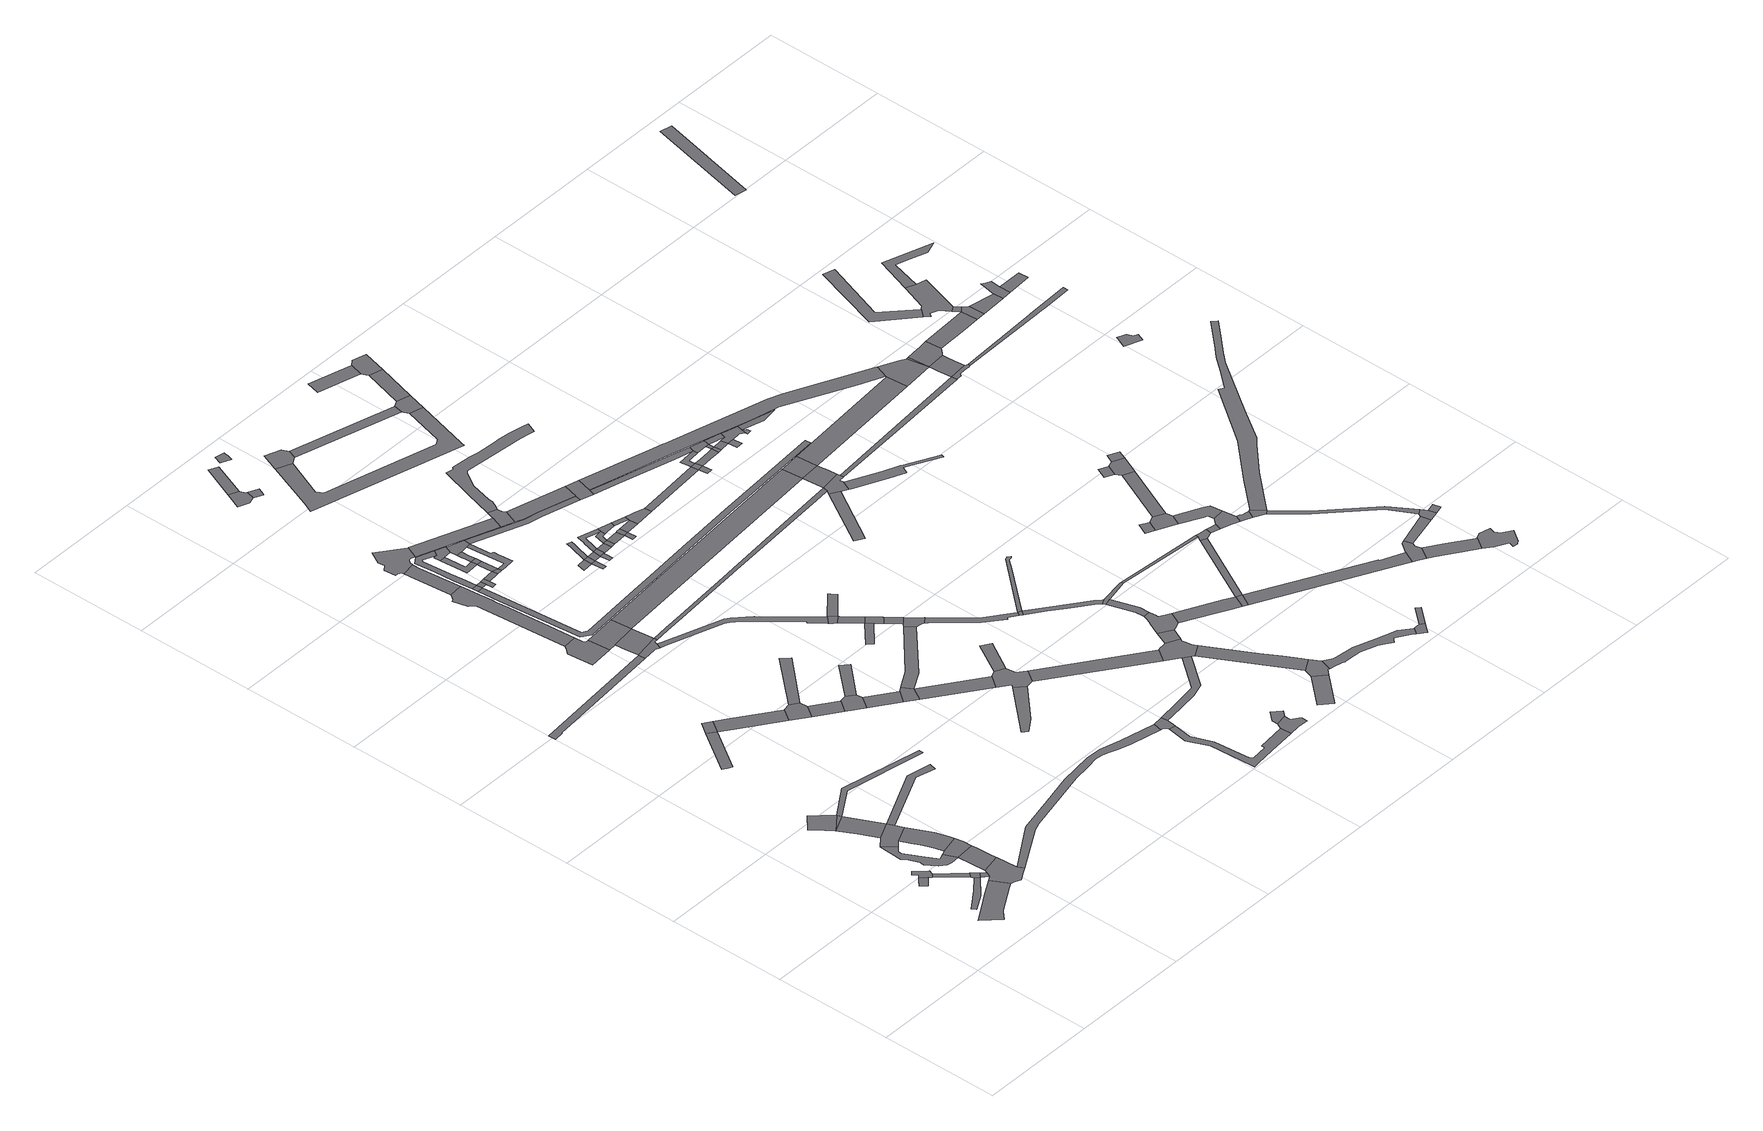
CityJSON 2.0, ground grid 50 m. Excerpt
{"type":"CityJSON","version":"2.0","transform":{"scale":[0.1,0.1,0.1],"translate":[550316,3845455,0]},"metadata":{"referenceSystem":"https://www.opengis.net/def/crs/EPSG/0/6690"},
"CityObjects":{
"road1":{"type":"Road","attributes":{"RoadStructureAttribute.sectionType":"1"},"geometry":[{"type":"MultiSurface","lod":"1","boundaries":[[[0,1,2,3,4]]]}]},
"road2":{"type":"Road","attributes":{"RoadStructureAttribute.sectionType":"1"},"geometry":[{"type":"MultiSurface","lod":"1","boundaries":[[[5,6,7,8,9,10,11,12,13,14,15]]]}]},
"road3":{"type":"Road","geometry":[{"type":"MultiSurface","lod":"1","boundaries":[[[16,17,18,19,20,21]]]}]},
"road4":{"type":"Road","geometry":[{"type":"MultiSurface","lod":"1","boundaries":[[[22,23,24,25,0,4,26,27]]]}]},
"road5":{"type":"Road","attributes":{"RoadStructureAttribute.sectionType":"1"},"geometry":[{"type":"MultiSurface","lod":"1","boundaries":[[[27,26,28,29]]]}]},
"road6":{"type":"Road","geometry":[{"type":"MultiSurface","lod":"1","boundaries":[[[29,28,16,21,30]]]}]},
"road7":{"type":"Road","attributes":{"RoadStructureAttribute.sectionType":"1"},"geometry":[{"type":"MultiSurface","lod":"1","boundaries":[[[30,21,31,32]]]}]},
"road8":{"type":"Road","attributes":{"RoadStructureAttribute.sectionType":"1"},"geometry":[{"type":"MultiSurface","lod":"1","boundaries":[[[33,34,35,36,37,38,39,40,41,42,43,44,45,46,47,48]]]}]},
"road9":{"type":"Road","attributes":{"RoadStructureAttribute.sectionType":"1"},"geometry":[{"type":"MultiSurface","lod":"1","boundaries":[[[49,50,51,52,53,54,55,56,57]]]}]},
"road10":{"type":"Road","geometry":[{"type":"MultiSurface","lod":"1","boundaries":[[[58,59,60,32,31,61,5,15,62,63,64,65,66,67,68]]]}]},
"road11":{"type":"Road","geometry":[{"type":"MultiSurface","lod":"1","boundaries":[[[57,56,69]]]}]},
"road12":{"type":"Road","geometry":[{"type":"MultiSurface","lod":"1","boundaries":[[[70,71,33,48,72,73,74]]]}]},
"road13":{"type":"Road","attributes":{"RoadStructureAttribute.sectionType":"1"},"geometry":[{"type":"MultiSurface","lod":"1","boundaries":[[[75,69,56,76,77,71,70]]]}]},
"road14":{"type":"Road","attributes":{"RoadStructureAttribute.sectionType":"1"},"geometry":[{"type":"MultiSurface","lod":"1","boundaries":[[[78,79,80,81,41,60,59]]]}]},
"road15":{"type":"Road","geometry":[{"type":"MultiSurface","lod":"1","boundaries":[[[82,83,84,42,41,81]]]}]},
"road16":{"type":"Road","attributes":{"RoadStructureAttribute.sectionType":"1"},"geometry":[{"type":"MultiSurface","lod":"1","boundaries":[[[85,86,87,73,72,88,89,90,91,92,84,83]]]}]},
"road17":{"type":"Road","geometry":[{"type":"MultiSurface","lod":"1","boundaries":[[[93,94,95,96,97]]]}]},
"road18":{"type":"Road","attributes":{"RoadStructureAttribute.sectionType":"1"},"geometry":[{"type":"MultiSurface","lod":"1","boundaries":[[[98,99,100,101,70,74]]]}]},
"road19":{"type":"Road","attributes":{"RoadStructureAttribute.sectionType":"1"},"geometry":[{"type":"MultiSurface","lod":"1","boundaries":[[[102,103,104,105,106,107,57,69]]]}]},
"road20":{"type":"Road","attributes":{"RoadStructureAttribute.sectionType":"1"},"geometry":[{"type":"MultiSurface","lod":"1","boundaries":[[[108,109,110,111,112,113,114]]]}]},
"road21":{"type":"Road","geometry":[{"type":"MultiSurface","lod":"1","boundaries":[[[115,93,97,116]]]}]},
"road22":{"type":"Road","attributes":{"RoadStructureAttribute.sectionType":"1"},"geometry":[{"type":"MultiSurface","lod":"1","boundaries":[[[117,116,97,118,119,120]]]}]},
"road23":{"type":"Road","attributes":{"RoadStructureAttribute.sectionType":"1"},"geometry":[{"type":"MultiSurface","lod":"1","boundaries":[[[121,122,123,124,125,126,68,67,127,128,129,130,131,132,133,134,135,136,137,138]]]}]},
"road24":{"type":"Road","geometry":[{"type":"MultiSurface","lod":"1","boundaries":[[[139,120,119,140,141,142]]]}]},
"road25":{"type":"Road","geometry":[{"type":"MultiSurface","lod":"1","boundaries":[[[143,144,145,146,147,148,149,150,151,152,153]]]}]},
"road26":{"type":"Road","attributes":{"RoadStructureAttribute.sectionType":"1"},"geometry":[{"type":"MultiSurface","lod":"1","boundaries":[[[141,140,154,155]]]}]},
"road27":{"type":"Road","attributes":{"RoadStructureAttribute.sectionType":"1"},"geometry":[{"type":"MultiSurface","lod":"1","boundaries":[[[156,157,158,159,160,161,162,163,164,165,166,167,168,169,170,171,172,147,146]]]}]},
"road28":{"type":"Road","geometry":[{"type":"MultiSurface","lod":"1","boundaries":[[[173,174,108,114,175,176,177,178,179,180,181]]]}]},
"road29":{"type":"Road","geometry":[{"type":"MultiSurface","lod":"1","boundaries":[[[182,155,154,183,184,185]]]}]},
"road30":{"type":"Road","attributes":{"RoadStructureAttribute.sectionType":"1"},"geometry":[{"type":"MultiSurface","lod":"1","boundaries":[[[186,187,188,189,174,173]]]}]},
"road31":{"type":"Road","geometry":[{"type":"MultiSurface","lod":"1","boundaries":[[[190,153,152,188,187]]]}]},
"road32":{"type":"Road","attributes":{"RoadStructureAttribute.sectionType":"1"},"geometry":[{"type":"MultiSurface","lod":"1","boundaries":[[[191,192,193,194,168,167]]]}]},
"road33":{"type":"Road","attributes":{"RoadStructureAttribute.sectionType":"1"},"geometry":[{"type":"MultiSurface","lod":"1","boundaries":[[[195,196,139,142]]]}]},
"road34":{"type":"Road","geometry":[{"type":"MultiSurface","lod":"1","boundaries":[[[197,198,199,200]]]}]},
"road35":{"type":"Road","attributes":{"RoadStructureAttribute.sectionType":"1"},"geometry":[{"type":"MultiSurface","lod":"1","boundaries":[[[184,183,201,202]]]}]},
"road36":{"type":"Road","geometry":[{"type":"MultiSurface","lod":"1","boundaries":[[[203,197,200,204,205]]]}]},
"road37":{"type":"Road","geometry":[{"type":"MultiSurface","lod":"1","boundaries":[[[206,207,208,209,210,211,212,193,192,213,214,215,216,217]]]}]},
"road38":{"type":"Road","geometry":[{"type":"MultiSurface","lod":"1","boundaries":[[[218,203,205,219,220,221]]]}]},
"road39":{"type":"Road","geometry":[{"type":"MultiSurface","lod":"1","boundaries":[[[222,223,224,225,226,227,228,229,198,197,230,231,232,233,234,235,236,237,238]]]}]},
"road40":{"type":"Road","geometry":[{"type":"MultiSurface","lod":"1","boundaries":[[[239,240,241,182,185]]]}]},
"road41":{"type":"Road","geometry":[{"type":"MultiSurface","lod":"1","boundaries":[[[242,202,201,243,244]]]}]},
"road42":{"type":"Road","geometry":[{"type":"MultiSurface","lod":"1","boundaries":[[[218,221,245,246]]]}]},
"road43":{"type":"Road","geometry":[{"type":"MultiSurface","lod":"1","boundaries":[[[247,248,249,250,251,252,253,254,255]]]}]},
"road44":{"type":"Road","attributes":{"RoadStructureAttribute.sectionType":"1"},"geometry":[{"type":"MultiSurface","lod":"1","boundaries":[[[256,257,258,259,260,261,262,263]]]}]},
"road45":{"type":"Road","geometry":[{"type":"MultiSurface","lod":"1","boundaries":[[[246,245,264,265]]]}]},
"road46":{"type":"Road","geometry":[{"type":"MultiSurface","lod":"1","boundaries":[[[266,254,267,268,246,265]]]}]},
"road47":{"type":"Road","geometry":[{"type":"MultiSurface","lod":"1","boundaries":[[[238,237,269,270,251,250,271,272,273,274]]]}]},
"road48":{"type":"Road","geometry":[{"type":"MultiSurface","lod":"1","boundaries":[[[275,255,254,266]]]}]},
"road49":{"type":"Road","geometry":[{"type":"MultiSurface","lod":"1","boundaries":[[[276,277,278,279,280,281,255,275]]]}]},
"road50":{"type":"Road","attributes":{"RoadStructureAttribute.sectionType":"1"},"geometry":[{"type":"MultiSurface","lod":"1","boundaries":[[[282,283,284,285,286,287,288,179,178,289,290,291,292,293,294,295,296,297,298,299]]]}]},
"road51":{"type":"Road","geometry":[{"type":"MultiSurface","lod":"1","boundaries":[[[300,301,302,261,260]]]}]},
"road52":{"type":"Road","attributes":{"RoadStructureAttribute.sectionType":"1"},"geometry":[{"type":"MultiSurface","lod":"1","boundaries":[[[303,304,305,306,307,308,309]]]}]},
"road53":{"type":"Road","attributes":{"RoadStructureAttribute.sectionType":"1"},"geometry":[{"type":"MultiSurface","lod":"1","boundaries":[[[310,256,263,311]]]}]},
"road54":{"type":"Road","attributes":{"RoadStructureAttribute.sectionType":"1"},"geometry":[{"type":"MultiSurface","lod":"1","boundaries":[[[312,244,243,313,314]]]}]},
"road55":{"type":"Road","geometry":[{"type":"MultiSurface","lod":"1","boundaries":[[[315,274,273,316,279,278,317,318,319]]]}]},
"road56":{"type":"Road","geometry":[{"type":"MultiSurface","lod":"1","boundaries":[[[320,321,322,323,324,325,326,327,318,317,328,329,330,331,332,265,264]]]}]},
"road57":{"type":"Road","attributes":{"RoadStructureAttribute.sectionType":"1"},"geometry":[{"type":"MultiSurface","lod":"1","boundaries":[[[333,334,217,216,335,336]]]}]},
"road58":{"type":"Road","attributes":{"RoadStructureAttribute.sectionType":"1"},"geometry":[{"type":"MultiSurface","lod":"1","boundaries":[[[337,338,242,244,339,340]]]}]},
"road59":{"type":"Road","geometry":[{"type":"MultiSurface","lod":"1","boundaries":[[[341,342,343,344]]]}]},
"road60":{"type":"Road","geometry":[{"type":"MultiSurface","lod":"1","boundaries":[[[345,346,347,344]]]}]},
"road61":{"type":"Road","geometry":[{"type":"MultiSurface","lod":"1","boundaries":[[[348,138,137,349,350,351,352,353,354,355]]]}]},
"road62":{"type":"Road","geometry":[{"type":"MultiSurface","lod":"1","boundaries":[[[356,357,358,359,360,361,362,363]]]}]},
"road63":{"type":"Road","geometry":[{"type":"MultiSurface","lod":"1","boundaries":[[[364,341,344,347]]]}]},
"road64":{"type":"Road","geometry":[{"type":"MultiSurface","lod":"1","boundaries":[[[365,314,313,366,303,309,367,368,369,370]]]}]},
"road65":{"type":"Road","geometry":[{"type":"MultiSurface","lod":"1","boundaries":[[[371,364,347,372]]]}]},
"road66":{"type":"Road","geometry":[{"type":"MultiSurface","lod":"1","boundaries":[[[373,374,375,376]]]}]},
"road67":{"type":"Road","geometry":[{"type":"MultiSurface","lod":"1","boundaries":[[[377,378,379,380,381,382,341,364]]]}]},
"road68":{"type":"Road","geometry":[{"type":"MultiSurface","lod":"1","boundaries":[[[383,384,385,386,387,372]]]}]},
"road69":{"type":"Road","attributes":{"RoadStructureAttribute.sectionType":"1"},"geometry":[{"type":"MultiSurface","lod":"1","boundaries":[[[351,388,389,390,391,392,393,394,395,396,397,398,399,400,401,402,403,352]]]}]},
"road70":{"type":"Road","geometry":[{"type":"MultiSurface","lod":"1","boundaries":[[[299,298,404,405,406]]]}]},
"road71":{"type":"Road","geometry":[{"type":"MultiSurface","lod":"1","boundaries":[[[407,371,372,387,408]]]}]},
"road72":{"type":"Road","geometry":[{"type":"MultiSurface","lod":"1","boundaries":[[[409,410,411,412,413,414,415]]]}]},
"road73":{"type":"Road","attributes":{"RoadStructureAttribute.sectionType":"1"},"geometry":[{"type":"MultiSurface","lod":"1","boundaries":[[[416,406,405,373,417]]]}]},
"road74":{"type":"Road","geometry":[{"type":"MultiSurface","lod":"1","boundaries":[[[418,419,407,408,420]]]}]},
"road75":{"type":"Road","geometry":[{"type":"MultiSurface","lod":"1","boundaries":[[[421,336,335,422,423,424,425]]]}]},
"road76":{"type":"Road","geometry":[{"type":"MultiSurface","lod":"1","boundaries":[[[426,427,365,370]]]}]},
"road77":{"type":"Road","geometry":[{"type":"MultiSurface","lod":"1","boundaries":[[[428,429,417,373,376,430,431,432]]]}]},
"road78":{"type":"Road","geometry":[{"type":"MultiSurface","lod":"1","boundaries":[[[433,434,319,318,435,436,437,438]]]}]},
"road79":{"type":"Road","geometry":[{"type":"MultiSurface","lod":"1","boundaries":[[[439,440,441,442,371,407,443,444,445,446,447,448,449]]]}]},
"road80":{"type":"Road","geometry":[{"type":"MultiSurface","lod":"1","boundaries":[[[450,418,420,451]]]}]},
"road81":{"type":"Road","geometry":[{"type":"MultiSurface","lod":"1","boundaries":[[[452,453,454,455,456,457,299,406]]]}]},
"road82":{"type":"Road","attributes":{"RoadStructureAttribute.sectionType":"1"},"geometry":[{"type":"MultiSurface","lod":"1","boundaries":[[[432,431,458,459]]]}]},
"road83":{"type":"Road","geometry":[{"type":"MultiSurface","lod":"1","boundaries":[[[448,460,461,462,418,450,463,464,465]]]}]},
"road84":{"type":"Road","geometry":[{"type":"MultiSurface","lod":"1","boundaries":[[[466,450,451,467,468]]]}]},
"road85":{"type":"Road","geometry":[{"type":"MultiSurface","lod":"1","boundaries":[[[469,470,471,459,458,472,337,340,473,474,475]]]}]},
"road86":{"type":"Road","geometry":[{"type":"MultiSurface","lod":"1","boundaries":[[[476,477,478,479,468]]]}]},
"road87":{"type":"Road","geometry":[{"type":"MultiSurface","lod":"1","boundaries":[[[480,481,482,483,484,485,396,395,486,487]]]}]},
"road88":{"type":"Road","geometry":[{"type":"MultiSurface","lod":"1","boundaries":[[[488,489,466,468,479]]]}]},
"road89":{"type":"Road","geometry":[{"type":"MultiSurface","lod":"1","boundaries":[[[449,448,465,490,491,492]]]}]},
"road90":{"type":"Road","attributes":{"RoadStructureAttribute.sectionType":"1"},"geometry":[{"type":"MultiSurface","lod":"1","boundaries":[[[368,367,493,494]]]}]},
"road91":{"type":"Road","attributes":{"RoadStructureAttribute.sectionType":"1"},"geometry":[{"type":"MultiSurface","lod":"1","boundaries":[[[410,495,496,497,498,499,500,501,502,503,504,505,506,507,411]]]}]},
"road92":{"type":"Road","attributes":{"RoadStructureAttribute.sectionType":"1"},"geometry":[{"type":"MultiSurface","lod":"1","boundaries":[[[508,509,510,511,512,513,514,173,181,515,516,517,518,519,520]]]}]},
"road93":{"type":"Road","attributes":{"RoadStructureAttribute.sectionType":"1"},"geometry":[{"type":"MultiSurface","lod":"1","boundaries":[[[521,522,523,348,355,524,525,526,527]]]}]},
"road94":{"type":"Road","geometry":[{"type":"MultiSurface","lod":"1","boundaries":[[[528,529,530,531,485,484]]]}]},
"road95":{"type":"Road","attributes":{"RoadStructureAttribute.sectionType":"1"},"geometry":[{"type":"MultiSurface","lod":"1","boundaries":[[[532,423,422,533,534,535,536,537]]]}]},
"road96":{"type":"Road","attributes":{"RoadStructureAttribute.sectionType":"1"},"geometry":[{"type":"MultiSurface","lod":"1","boundaries":[[[538,539,540,541,542,190,187,543,544,545]]]}]},
"road97":{"type":"Road","geometry":[{"type":"MultiSurface","lod":"1","boundaries":[[[546,488,479,547]]]}]},
"road98":{"type":"Road","geometry":[{"type":"MultiSurface","lod":"1","boundaries":[[[492,491,548,549,550]]]}]},
"road99":{"type":"Road","attributes":{"RoadStructureAttribute.sectionType":"1"},"geometry":[{"type":"MultiSurface","lod":"1","boundaries":[[[551,552,475,474,553,554,555,556,557,558,559]]]}]},
"road100":{"type":"Road","geometry":[{"type":"MultiSurface","lod":"1","boundaries":[[[560,561,562,563,564,565,566,567,568,569,570,571,572,573,574,575,576,577,200,199]]]}]},
"road101":{"type":"Road","attributes":{"RoadStructureAttribute.sectionType":"1"},"geometry":[{"type":"MultiSurface","lod":"1","boundaries":[[[414,413,578,579]]]}]},
"road102":{"type":"Road","geometry":[{"type":"MultiSurface","lod":"1","boundaries":[[[580,550,549,546,547,581,582]]]}]},
"road103":{"type":"Road","geometry":[{"type":"MultiSurface","lod":"1","boundaries":[[[537,536,438,437,583,584,585,586]]]}]},
"road104":{"type":"Road","geometry":[{"type":"MultiSurface","lod":"1","boundaries":[[[559,558,587,588]]]}]},
"road105":{"type":"Road","attributes":{"RoadStructureAttribute.sectionType":"1"},"geometry":[{"type":"MultiSurface","lod":"1","boundaries":[[[589,590,591,592,593,594,595,596,597,598,599,600,601,602,603,604,605,606,607,608,421,425]]]}]},
"road106":{"type":"Road","geometry":[{"type":"MultiSurface","lod":"1","boundaries":[[[609,610,611,494,493,612,521,527,613,614,615,616,617,618,619]]]}]},
"road107":{"type":"Road","attributes":{"RoadStructureAttribute.sectionType":"1"},"geometry":[{"type":"MultiSurface","lod":"1","boundaries":[[[620,621,622,623]]]}]},
"road108":{"type":"Road","attributes":{"RoadStructureAttribute.sectionType":"1"},"geometry":[{"type":"MultiSurface","lod":"1","boundaries":[[[624,625,626,627,588,587,628,629,630,631,632]]]}]},
"road109":{"type":"Road","attributes":{"RoadStructureAttribute.sectionType":"1"},"geometry":[{"type":"MultiSurface","lod":"1","boundaries":[[[633,609,619,634]]]}]},
"road110":{"type":"Road","attributes":{"RoadStructureAttribute.sectionType":"1"},"geometry":[{"type":"MultiSurface","lod":"1","boundaries":[[[635,636,637,638,614,613,639,640,641]]]}]},
"road111":{"type":"Road","geometry":[{"type":"MultiSurface","lod":"1","boundaries":[[[642,643,644,582,581,645,646,647]]]}]},
"road112":{"type":"Road","attributes":{"RoadStructureAttribute.sectionType":"1"},"geometry":[{"type":"MultiSurface","lod":"1","boundaries":[[[648,649,650,651,652,653,654,655,656,657,658,559,588]]]}]},
"road113":{"type":"Road","geometry":[{"type":"MultiSurface","lod":"1","boundaries":[[[659,641,640,660,661,620,623,662,663,664]]]}]},
"road114":{"type":"Road","geometry":[{"type":"MultiSurface","lod":"1","boundaries":[[[665,666,667,668,669,670,671,672,673,633,634,674,675,676,677]]]}]},
"road115":{"type":"Road","geometry":[{"type":"MultiSurface","lod":"1","boundaries":[[[678,579,578,503,502,679]]]}]},
"road116":{"type":"Road","geometry":[{"type":"MultiSurface","lod":"1","boundaries":[[[680,681,584,583,682,683,684,685]]]}]},
"road117":{"type":"Road","attributes":{"RoadStructureAttribute.sectionType":"1"},"geometry":[{"type":"MultiSurface","lod":"1","boundaries":[[[686,687,688,689,669,668]]]}]},
"road118":{"type":"Road","attributes":{"RoadStructureAttribute.sectionType":"1"},"geometry":[{"type":"MultiSurface","lod":"1","boundaries":[[[690,691,692,693,694]]]}]},
"road119":{"type":"Road","geometry":[{"type":"MultiSurface","lod":"1","boundaries":[[[695,632,631,688,687,696]]]}]},
"road120":{"type":"Road","attributes":{"RoadStructureAttribute.sectionType":"1"},"geometry":[{"type":"MultiSurface","lod":"1","boundaries":[[[697,698,699,700]]]}]},
"road121":{"type":"Road","attributes":{"RoadStructureAttribute.sectionType":"1"},"geometry":[{"type":"MultiSurface","lod":"1","boundaries":[[[701,678,679,702]]]}]},
"road122":{"type":"Road","geometry":[{"type":"MultiSurface","lod":"1","boundaries":[[[703,704,705,647]]]}]},
"road123":{"type":"Road","geometry":[{"type":"MultiSurface","lod":"1","boundaries":[[[706,642,647,705]]]}]},
"road124":{"type":"Road","attributes":{"RoadStructureAttribute.sectionType":"1"},"geometry":[{"type":"MultiSurface","lod":"1","boundaries":[[[707,677,676,708,709,710,711]]]}]},
"road125":{"type":"Road","geometry":[{"type":"MultiSurface","lod":"1","boundaries":[[[684,712,713,714,715,642,706,716,717,718,719,720]]]}]},
"road126":{"type":"Road","geometry":[{"type":"MultiSurface","lod":"1","boundaries":[[[721,694,693,701,702,722]]]}]},
"road127":{"type":"Road","attributes":{"RoadStructureAttribute.sectionType":"1"},"geometry":[{"type":"MultiSurface","lod":"1","boundaries":[[[723,724,725,726,727,728,729,730,664,663,731,732,733,734,735,736,737,738,739,740,741,742,743]]]}]},
"road128":{"type":"Road","geometry":[{"type":"MultiSurface","lod":"1","boundaries":[[[744,745,746,706,705,747,748]]]}]},
"road129":{"type":"Road","geometry":[{"type":"MultiSurface","lod":"1","boundaries":[[[749,508,520,697,700,750,751,752,753,754]]]}]},
"road130":{"type":"Road","geometry":[{"type":"MultiSurface","lod":"1","boundaries":[[[711,710,755,756]]]}]},
"road131":{"type":"Road","geometry":[{"type":"MultiSurface","lod":"1","boundaries":[[[685,684,720,757,758,759]]]}]},
"road132":{"type":"Road","geometry":[{"type":"MultiSurface","lod":"1","boundaries":[[[760,744,748,761]]]}]},
"road133":{"type":"Road","geometry":[{"type":"MultiSurface","lod":"1","boundaries":[[[757,762,744,760,763,758]]]}]},
"road134":{"type":"Road","attributes":{"RoadStructureAttribute.sectionType":"1"},"geometry":[{"type":"MultiSurface","lod":"1","boundaries":[[[764,765,545,766,767,508,749]]]}]},
"road135":{"type":"Road","geometry":[{"type":"MultiSurface","lod":"1","boundaries":[[[768,769,538,545,765]]]}]},
"road136":{"type":"Road","geometry":[{"type":"MultiSurface","lod":"1","boundaries":[[[770,760,761,771]]]}]},
"road137":{"type":"Road","geometry":[{"type":"MultiSurface","lod":"1","boundaries":[[[772,759,758,773,774,775,776,777]]]}]},
"road138":{"type":"Road","geometry":[{"type":"MultiSurface","lod":"1","boundaries":[[[778,779,780,781,771]]]}]},
"road139":{"type":"Road","attributes":{"RoadStructureAttribute.sectionType":"1"},"geometry":[{"type":"MultiSurface","lod":"1","boundaries":[[[695,696,782,783]]]}]},
"road140":{"type":"Road","geometry":[{"type":"MultiSurface","lod":"1","boundaries":[[[784,785,777,776,770,771,781,786,787,788,789]]]}]},
"road141":{"type":"Road","geometry":[{"type":"MultiSurface","lod":"1","boundaries":[[[790,791,792,743,742,793,794,795]]]}]},
"road142":{"type":"Road","attributes":{"RoadStructureAttribute.sectionType":"1"},"geometry":[{"type":"MultiSurface","lod":"1","boundaries":[[[796,711,756,797]]]}]},
"road143":{"type":"Road","attributes":{"RoadStructureAttribute.sectionType":"1"},"geometry":[{"type":"MultiSurface","lod":"1","boundaries":[[[798,799,800,801,802,803,586,585,804,805,806,807,808,809,810,811,812,813]]]}]},
"road144":{"type":"Road","geometry":[{"type":"MultiSurface","lod":"1","boundaries":[[[814,815,816,817,788,787]]]}]},
"road145":{"type":"Road","attributes":{"RoadStructureAttribute.sectionType":"1"},"geometry":[{"type":"MultiSurface","lod":"1","boundaries":[[[818,819,820,821,822,823,824,825,826,827,828,829,830,831,832,751,750]]]}]},
"road146":{"type":"Road","geometry":[{"type":"MultiSurface","lod":"1","boundaries":[[[833,834,835,790,795]]]}]},
"road147":{"type":"Road","geometry":[{"type":"MultiSurface","lod":"1","boundaries":[[[836,837,789,788]]]}]},
"road148":{"type":"Road","attributes":{"RoadStructureAttribute.sectionType":"1"},"geometry":[{"type":"MultiSurface","lod":"1","boundaries":[[[838,839,756,755,840,841,842]]]}]},
"road149":{"type":"Road","geometry":[{"type":"MultiSurface","lod":"1","boundaries":[[[843,844,845,846]]]}]},
"road150":{"type":"Road","geometry":[{"type":"MultiSurface","lod":"1","boundaries":[[[847,783,782,796,797,848,849]]]}]},
"road151":{"type":"Road","geometry":[{"type":"MultiSurface","lod":"1","boundaries":[[[850,846,845,851,852,853]]]}]},
"road152":{"type":"Road","attributes":{"RoadStructureAttribute.sectionType":"1"},"geometry":[{"type":"MultiSurface","lod":"1","boundaries":[[[854,849,848,855,856]]]}]},
"road153":{"type":"Road","attributes":{"RoadStructureAttribute.sectionType":"1"},"geometry":[{"type":"MultiSurface","lod":"1","boundaries":[[[857,768,765,858,859]]]}]},
"road154":{"type":"Road","attributes":{"RoadStructureAttribute.sectionType":"1"},"geometry":[{"type":"MultiSurface","lod":"1","boundaries":[[[860,861,862,852,851,863,864,865,866]]]}]},
"road155":{"type":"Road","geometry":[{"type":"MultiSurface","lod":"1","boundaries":[[[866,865,856,855,867,868,869]]]}]},
"road156":{"type":"Road","attributes":{"RoadStructureAttribute.sectionType":"1"},"geometry":[{"type":"MultiSurface","lod":"1","boundaries":[[[870,871,872,754,753,873,874]]]}]},
"road157":{"type":"Road","attributes":{"RoadStructureAttribute.sectionType":"1"},"geometry":[{"type":"MultiSurface","lod":"1","boundaries":[[[875,850,853,876]]]}]},
"road158":{"type":"Road","attributes":{"RoadStructureAttribute.sectionType":"1"},"geometry":[{"type":"MultiSurface","lod":"1","boundaries":[[[877,878,879,869,868,880,881,882]]]}]},
"road159":{"type":"Road","geometry":[{"type":"MultiSurface","lod":"1","boundaries":[[[883,884,885,886]]]}]},
"road160":{"type":"Road","geometry":[{"type":"MultiSurface","lod":"1","boundaries":[[[887,882,881,888,889]]]}]},
"road161":{"type":"Road","geometry":[{"type":"MultiSurface","lod":"1","boundaries":[[[890,891,842,841,892,893,894,895,896]]]}]},
"road162":{"type":"Road","geometry":[{"type":"MultiSurface","lod":"1","boundaries":[[[897,886,885,875,876,898]]]}]},
"road163":{"type":"Road","attributes":{"RoadStructureAttribute.sectionType":"1"},"geometry":[{"type":"MultiSurface","lod":"1","boundaries":[[[899,900,897,898]]]}]},
"road164":{"type":"Road","attributes":{"RoadStructureAttribute.sectionType":"1"},"geometry":[{"type":"MultiSurface","lod":"1","boundaries":[[[901,902,894,893,903,904,905,906]]]}]},
"road165":{"type":"Road","attributes":{"RoadStructureAttribute.sectionType":"1"},"geometry":[{"type":"MultiSurface","lod":"1","boundaries":[[[907,908,889,888,909,910,911,912]]]}]},
"road166":{"type":"Road","attributes":{"RoadStructureAttribute.sectionType":"1"},"geometry":[{"type":"MultiSurface","lod":"1","boundaries":[[[913,890,896,914]]]}]},
"road167":{"type":"Road","geometry":[{"type":"MultiSurface","lod":"1","boundaries":[[[915,906,905,916,917,918,919,920,921,922,923,924,925,926,927]]]}]},
"road168":{"type":"Road","geometry":[{"type":"MultiSurface","lod":"1","boundaries":[[[928,813,812,929,857,859,930,931]]]}]},
"road169":{"type":"Road","geometry":[{"type":"MultiSurface","lod":"1","boundaries":[[[912,911,913,914,932,933]]]}]},
"road170":{"type":"Road","attributes":{"RoadStructureAttribute.sectionType":"1"},"geometry":[{"type":"MultiSurface","lod":"1","boundaries":[[[934,931,930]]]}]},
"road171":{"type":"Road","attributes":{"RoadStructureAttribute.sectionType":"1"},"geometry":[{"type":"MultiSurface","lod":"1","boundaries":[[[935,933,932,936,937]]]}]},
"road172":{"type":"Road","geometry":[{"type":"MultiSurface","lod":"1","boundaries":[[[938,939,870,874,940,941,942,943,944,945,946,947,948]]]}]},
"road173":{"type":"Road","attributes":{"RoadStructureAttribute.sectionType":"1"},"geometry":[{"type":"MultiSurface","lod":"1","boundaries":[[[949,950,951,930,952,953,954,870,939]]]}]},
"road174":{"type":"Road","geometry":[{"type":"MultiSurface","lod":"1","boundaries":[[[955,956,957,958,959,960,934,930,951,961,962,963,964,965]]]}]},
"road175":{"type":"Road","attributes":{"RoadStructureAttribute.sectionType":"1"},"geometry":[{"type":"MultiSurface","lod":"1","boundaries":[[[966,967,968,969,970,971,972,973,974,887,889,975,976,977,978,979,980,981,982,983]]]}]},
"road176":{"type":"Road","attributes":{"RoadStructureAttribute.sectionType":"1"},"geometry":[{"type":"MultiSurface","lod":"1","boundaries":[[[984,985,986,955,965,987,988]]]}]},
"road177":{"type":"Road","attributes":{"RoadStructureAttribute.sectionType":"1"},"geometry":[{"type":"MultiSurface","lod":"1","boundaries":[[[989,990,991,992,993,994]]]}]},
"road178":{"type":"Road","attributes":{"RoadStructureAttribute.sectionType":"1"},"geometry":[{"type":"MultiSurface","lod":"1","boundaries":[[[995,996,997,948,947,998,999,1000,1001]]]}]},
"road179":{"type":"Road","attributes":{"RoadStructureAttribute.sectionType":"1"},"geometry":[{"type":"MultiSurface","lod":"1","boundaries":[[[1002,1003,984,1004]]]}]},
"road180":{"type":"Road","geometry":[{"type":"MultiSurface","lod":"1","boundaries":[[[1005,1006,994,993,1007,1008,1009,1003,1002,1010,1011]]]}]},
"road181":{"type":"Road","geometry":[{"type":"MultiSurface","lod":"1","boundaries":[[[1004,984,988,1012,1013]]]}]},
"road182":{"type":"Road","attributes":{"RoadStructureAttribute.sectionType":"1"},"geometry":[{"type":"MultiSurface","lod":"1","boundaries":[[[1013,1012,1014,1015]]]}]},
"road183":{"type":"Road","attributes":{"RoadStructureAttribute.sectionType":"1"},"geometry":[{"type":"MultiSurface","lod":"1","boundaries":[[[1016,1017,1018,1019,1020,1021,1022,1023,1024]]]}]},
"road184":{"type":"Road","geometry":[{"type":"MultiSurface","lod":"1","boundaries":[[[1025,1026,1027,1028,1029,1030,1031,1015,1014,1032,1033]]]}]},
"road185":{"type":"Road","attributes":{"RoadStructureAttribute.sectionType":"1"},"geometry":[{"type":"MultiSurface","lod":"1","boundaries":[[[1034,1035,1036,1037,1038,1005,1011]]]}]},
"road186":{"type":"Road","attributes":{"RoadStructureAttribute.sectionType":"1"},"geometry":[{"type":"MultiSurface","lod":"1","boundaries":[[[1039,1033,1032,1040]]]}]},
"road187":{"type":"Road","attributes":{"RoadStructureAttribute.sectionType":"1"},"geometry":[{"type":"MultiSurface","lod":"1","boundaries":[[[1041,1042,1043,1044]]]}]}
},
"vertices":[
[258,501,0],[246,490,0],[225,470,0],[246,446,0],[281,476,0],
[409,303,0],[333,257,0],[290,231,0],[214,184,0],[280,117,0],[310,148,0],[317,154,0],[426,221,0],[441,229,0],[447,232,0],[450,233,0],
[387,352,0],[330,304,0],[248,246,0],[259,228,0],[326,269,0],[402,337,0],
[313,496,0],[268,543,0],[254,531,0],[271,513,0],[291,465,0],[306,479,0],
[382,367,0],[397,381,0],
[422,355,0],
[430,316,0],[439,337,0],
[301,718,0],[295,618,0],[307,601,0],[328,554,0],[325,536,0],[356,492,0],[379,472,0],[401,467,0],[438,470,0],[415,523,0],[388,512,0],[360,562,0],[332,616,0],[322,639,0],[324,654,0],[343,670,0],
[296,992,0],[263,1029,0],[203,976,0],[209,970,0],[215,962,0],[227,948,0],[243,927,0],[264,897,0],[332,951,0],
[532,283,0],[526,365,0],[445,350,0],[417,308,0],[462,229,0],[489,218,0],[495,222,0],[525,240,0],[539,248,0],[546,252,0],[532,276,0],
[341,934,0],
[412,785,0],[339,750,0],[367,691,0],[440,726,0],[425,758,0],
[340,934,0],[284,862,0],[302,826,0],
[526,368,0],[523,405,0],[520,460,0],[518,476,0],
[516,516,0],[510,550,0],[430,530,0],
[504,572,0],[487,626,0],[449,707,0],[388,648,0],[403,617,0],[412,592,0],[422,563,0],[430,533,0],
[377,1604,0],[262,1430,0],[279,1419,0],[297,1408,0],[411,1580,0],
[679,880,0],[760,858,0],[767,888,0],[664,907,0],
[461,1012,0],[799,951,0],[801,951,0],[801,960,0],[801,968,0],[460,1037,0],
[553,2073,0],[1,2017,0],[3,1987,0],[4,1987,0],[44,1991,0],[44,1993,0],[556,2044,0],
[412,1653,0],[445,1630,0],
[497,1594,0],[460,1545,0],[625,1430,0],[660,1480,0],
[1313,464,0],[1226,488,0],[1163,490,0],[1016,471,0],[884,439,0],[724,400,0],[732,363,0],[747,370,0],[767,376,0],[1046,443,0],[1121,454,0],[1176,462,0],[1204,458,0],[1234,450,0],[1269,438,0],[1324,421,0],[1450,395,0],[1459,433,0],
[691,1487,0],[694,1382,0],[729,1432,0],[726,1465,0],
[492,2264,0],[486,2267,0],[482,2275,0],[479,2308,0],[422,2303,0],[408,2286,0],[398,2274,0],[395,2270,0],[406,2161,0],[509,2171,0],[500,2263,0],
[794,1312,0],[829,1362,0],
[469,2422,0],[461,2515,0],[456,2567,0],[454,2600,0],[449,2651,0],[447,2671,0],[443,2716,0],[443,2718,0],[442,2728,0],[437,2770,0],[436,2774,0],[433,2805,0],[374,2799,0],[357,2775,0],[350,2773,0],[366,2712,0],[387,2692,0],
[662,2094,0],[555,2073,0],[558,2044,0],[612,2049,0],[616,2050,0],[635,2043,0],[643,2066,0],[648,2079,0],[663,2080,0],
[860,1366,0],[860,1266,0],[894,1316,0],[890,1342,0],
[661,2105,0],[649,2189,0],[542,2174,0],[547,2126,0],
[640,2276,0],
[414,2983,0],[413,3012,0],[354,3003,0],[357,2975,0],
[899,1652,0],[869,1684,0],
[474,2766,0],[450,2763,0],[452,2739,0],[477,2741,0],
[970,1190,0],[1006,1238,0],
[500,2768,0],[492,2743,0],[501,2743,0],
[370,3167,0],[341,3113,0],[345,3087,0],[324,3071,0],[329,3020,0],[341,3021,0],[353,3014,0],[418,3031,0],[426,3041,0],[436,3042,0],[453,3036,0],[474,3088,0],
[519,2770,0],[503,2716,0],[523,2718,0],[521,2745,0],
[464,3028,0],[451,3033,0],[450,3032,0],[449,3031,0],[425,3013,0],[433,2928,0],[441,2845,0],[444,2818,0],[470,2813,0],[468,2829,0],[463,2880,0],[451,3001,0],[454,3003,0],[456,3005,0],[487,2993,0],[510,2984,0],[523,3006,0],
[1008,1470,0],[992,1484,0],[976,1497,0],
[1026,1250,0],[1020,1155,0],[1050,1209,0],
[573,2751,0],[570,2775,0],
[529,2863,0],[528,2865,0],[522,2940,0],[520,2956,0],[495,2953,0],[506,2837,0],[521,2838,0],[564,2841,0],[562,2866,0],
[282,3767,0],[253,3698,0],[297,3680,0],[325,3688,0],[327,3688,0],[337,3725,0],[331,3728,0],[323,3750,0],
[597,2753,0],[596,2769,0],
[589,2841,0],[565,2830,0],[570,2777,0],
[495,2982,0],[493,2981,0],[522,2956,0],[533,2957,0],[554,2958,0],[566,2990,0],
[587,2868,0],
[584,2899,0],[582,2929,0],[582,2930,0],[557,2928,0],[558,2906,0],[560,2893,0],
[1116,1754,0],[987,1905,0],[927,1962,0],[918,1970,0],[908,1976,0],[897,1980,0],[667,2058,0],[659,2036,0],[888,1961,0],[897,1956,0],[906,1950,0],[920,1936,0],[1010,1838,0],[1088,1744,0],[1083,1739,0],[1087,1734,0],[1131,1682,0],[1159,1709,0],
[364,3671,0],[372,3688,0],[379,3706,0],
[1288,949,0],[1117,763,0],[1116,762,0],[1126,754,0],[1138,744,0],[1195,785,0],[1326,914,0],
[341,3912,0],[379,3896,0],
[1059,1203,0],[1248,995,0],[1284,1046,0],
[576,2986,0],[555,2942,0],[615,2933,0],[635,2938,0],[637,2964,0],
[619,2755,0],[663,2760,0],[658,2813,0],[657,2819,0],[655,2839,0],[655,2843,0],[644,2847,0],[640,2885,0],[619,2890,0],[624,2846,0],[625,2838,0],[625,2836,0],[632,2772,0],
[796,2970,0],[478,3087,0],[779,2916,0],[799,2970,0],
[1290,1465,0],[1103,1294,0],[1128,1254,0],[1321,1431,0],
[834,2570,0],[797,2567,0],[788,2531,0],[834,2535,0],
[838,2486,0],[858,2488,0],[854,2537,0],
[1503,438,0],[1462,393,0],[1463,391,0],[1473,375,0],[1501,371,0],[1504,391,0],[1506,404,0],[1507,410,0],
[424,3896,0],[442,3889,0],[447,3910,0],[451,3930,0],[452,3932,0],[426,3938,0],[412,3941,0],[399,3906,0],
[855,2572,0],
[1311,1057,0],[1297,960,0],[1357,919,0],[1392,970,0],[1357,995,0],[1352,1037,0],
[889,2575,0],[886,2540,0],
[1215,1583,0],[1128,1502,0],[1151,1482,0],[1236,1559,0],
[873,2641,0],[877,2656,0],[881,2671,0],[861,2676,0],[859,2668,0],[855,2649,0],
[889,2500,0],[894,2501,0],[909,2502,0],[907,2532,0],[906,2541,0],
[1460,288,0],[1498,200,0],[1511,20,0],[1512,7,0],[1537,10,0],[1618,18,0],[1621,19,0],[1740,31,0],[1735,77,0],[1616,64,0],[1617,48,0],[1615,48,0],[1550,42,0],[1537,52,0],[1525,207,0],[1489,292,0],
[1143,1668,0],[1153,1657,0],[1182,1681,0],
[910,2577,0],[911,2542,0],
[532,3814,0],[502,3736,0],[567,3710,0],[593,3726,0],[596,3725,0],[608,3763,0],[596,3790,0],
[1185,1677,0],[1244,1607,0],
[949,2580,0],[925,2578,0],[952,2545,0],
[808,3002,0],[833,2896,0],[855,2957,0],[849,2966,0],[846,2991,0],
[1427,1167,0],[1387,1190,0],
[1286,1558,0],[1275,1570,0],[1243,1552,0],[1259,1532,0],[1284,1553,0],
[928,2869,0],[866,2879,0],[859,2855,0],[922,2844,0],[1078,2802,0],[1085,2827,0],
[914,2671,0],[913,2668,0],[905,2636,0],[902,2628,0],[921,2619,0],[922,2623,0],[928,2646,0],[930,2646,0],[966,2636,0],[992,2630,0],[997,2649,0],
[970,2582,0],[973,2547,0],
[1276,1763,0],[1265,1776,0],[1260,1783,0],[1255,1790,0],[1254,1790,0],[1245,1783,0],
[1305,1479,0],[1329,1501,0],
[979,2629,0],[960,2627,0],[956,2609,0],[976,2606,0],[976,2608,0],[993,2610,0],
[1025,2587,0],[1009,2550,0],[1031,2552,0],
[1370,1453,0],[1344,1483,0],[1338,1490,0],[1302,1477,0],[1341,1427,0],[1356,1424,0],[1379,1443,0],
[1034,2516,0],[1050,2517,0],[1054,2518,0],[1051,2554,0],
[1830,56,0],[1830,58,0],[1822,66,0],[1797,86,0],[1795,110,0],[1749,102,0],[1784,36,0],[1830,35,0],
[1048,2589,0],[1033,2588,0],
[1009,2611,0],[1048,2615,0],[1053,2634,0],
[1751,642,0],[1786,695,0],
[424,3533,0],[405,3485,0],[433,3477,0],[968,3334,0],[1003,3325,0],[1041,3315,0],[1047,3336,0],[1108,3564,0],[1051,3579,0],[1005,3408,0],[981,3394,0],[514,3517,0],[498,3544,0],
[1696,2192,0],[1623,2185,0],[1401,2164,0],[1144,2139,0],[1082,2133,0],[824,2109,0],[732,2101,0],[726,2086,0],[817,2094,0],[1148,2123,0],[1626,2164,0],[1681,2169,0],[1691,2170,0],
[1808,602,0],[1701,465,0],[1603,451,0],[1534,413,0],[1671,430,0],[1733,450,0],[1834,584,0],
[1817,136,0],[1799,151,0],[1782,166,0],[1749,128,0],
[870,2953,0],[869,2883,0],[921,2873,0],[927,2872,0],[1086,2830,0],[1102,2892,0],
[1680,2371,0],[1565,2361,0],[1497,2355,0],[1489,2354,0],[940,2306,0],[655,2190,0],[949,2217,0],[1688,2283,0],
[1107,2594,0],[1110,2559,0],
[1089,2604,0],[1107,2599,0],[1112,2619,0],
[1506,1294,0],[1387,1433,0],[1365,1414,0],[1491,1274,0],[1565,1214,0],[1570,1219,0],[1574,1219,0],[1608,1196,0],[1618,1212,0],
[461,2646,0],[496,2298,0],[533,2274,0],[813,2300,0],[908,2309,0],[1097,2327,0],[1375,2353,0],[1593,2370,0],[1858,2392,0],[1856,2417,0],[1589,2395,0],[1373,2377,0],[1091,2351,0],[919,2335,0],[823,2326,0],[540,2299,0],[519,2312,0],[480,2706,0],
[1038,3606,0],[1046,3645,0],
[1148,2609,0],[1197,2567,0],[1194,2597,0],
[1135,2787,0],[1141,2811,0],[1142,2815,0],[1159,2877,0],
[1620,1187,0],[1634,1207,0],
[856,3006,0],[868,3034,0],[868,3049,0],[892,3141,0],[929,3204,0],[939,3212,0],[1204,3189,0],[1246,3182,0],[1264,3177,0],[1282,3222,0],[1258,3227,0],[1196,3239,0],[1143,3246,0],[1128,3244,0],[1046,3250,0],[1006,3257,0],[921,3264,0],[913,3256,0],[883,3262,0],[843,3123,0],
[1828,701,0],[1817,699,0],[1798,697,0],[1804,604,0],[1844,576,0],[1896,606,0],[1889,618,0],[1886,624,0],[1882,648,0],[1878,665,0],[1883,675,0],
[2028,186,0],[1921,66,0],[1968,25,0],[2075,145,0],
[1869,1029,0],[1855,1042,0],[1846,1049,0],[1706,1153,0],[1693,1138,0],[1751,1094,0],[1840,1026,0],[1852,1016,0],[1872,1026,0],
[1854,760,0],[1908,727,0],
[2086,271,0],[2081,279,0],[2047,339,0],[2005,413,0],[1972,347,0],[2040,226,0],[2094,257,0],
[1477,2624,0],[1327,2610,0],[1215,2599,0],[1218,2569,0],[1330,2580,0],[1484,2594,0],
[1789,1388,0],[1821,1426,0],[1826,1428,0],[1829,1429,0],[1835,1430,0],[1839,1434,0],[1840,1435,0],[1828,1446,0],[1825,1442,0],[1821,1441,0],[1817,1440,0],
[2118,218,0],[2036,215,0],[2034,206,0],[2095,168,0],[2104,165,0],[2119,215,0],
[1930,816,0],[1926,818,0],[1926,828,0],[1925,858,0],[1896,857,0],[1889,840,0],[1882,823,0],[1877,813,0],[1868,791,0],[1920,731,0],[1931,736,0],[1945,741,0],[1972,795,0],
[1072,3658,0],[1129,3643,0],
[1479,2722,0],[1246,2783,0],[1239,2759,0],[1472,2698,0],[1550,2678,0],[1558,2702,0],
[1924,902,0],[1888,1012,0],[1857,1002,0],[1892,893,0],
[969,3953,0],[941,3960,0],[926,3903,0],[1104,3856,0],[1120,3912,0],
[1982,1045,0],[1990,1035,0],
[1682,2155,0],[1541,1917,0],[1579,1894,0],[1721,2132,0],
[1118,3828,0],[1174,3813,0],
[1488,2556,0],[1513,2559,0],[1509,2597,0],
[1502,2626,0],
[2153,703,0],[2073,676,0],[2128,649,0],[2166,630,0],[2192,683,0],
[1472,2671,0],[1473,2665,0],[1473,2661,0],[1476,2638,0],[1500,2640,0],[1500,2653,0],[1507,2654,0],[1512,2654,0],[1552,2658,0],
[1144,3929,0],[1201,3913,0],
[2424,124,0],[2374,140,0],[2338,152,0],[2248,182,0],[2183,190,0],[2166,192,0],[2152,193,0],[2149,196,0],[2132,159,0],[2166,151,0],[2169,150,0],[2183,149,0],[2245,145,0],[2315,123,0],[2339,107,0],[2366,89,0],[2375,98,0],[2383,106,0],[2440,72,0],[2453,62,0],[2473,87,0],
[1601,2636,0],[1587,2634,0],[1552,2631,0],[1557,2601,0],[1604,2606,0],
[1787,2205,0],[1749,2119,0],[1767,2160,0],[1765,2176,0],[1790,2178,0],[1789,2193,0],
[2187,620,0],[2213,672,0],
[1599,2662,0],[1614,2661,0],[1620,2686,0],
[1616,2637,0],[1619,2607,0],
[1600,2646,0],[1615,2647,0],
[1783,2248,0],[1776,2290,0],[1693,2239,0],[1696,2201,0],
[1767,2379,0],[1690,2372,0],
[1658,2641,0],[1663,2612,0],
[1641,2680,0],[1638,2655,0],[1653,2651,0],[1659,2650,0],[1682,2644,0],[1689,2668,0],
[1667,2572,0],[1697,2575,0],[1694,2605,0],[1693,2614,0],
[2358,1004,0],[2359,1016,0],
[1731,2657,0],[1706,2663,0],[1730,2617,0],[1749,2603,0],[1753,2625,0],[1759,2649,0],
[2501,88,0],[2489,87,0],[2478,87,0],[2485,35,0],[2503,56,0],[2518,74,0],
[2349,986,0],[2373,974,0],
[2328,2496,0],[2006,2648,0],[1945,2670,0],[1516,2781,0],[1510,2785,0],[1453,2799,0],[1264,2783,0],[1477,2729,0],[1526,2715,0],[1804,2641,0],[1837,2632,0],[1937,2610,0],[2215,2480,0],[2302,2440,0],[2315,2434,0],[2335,2493,0],
[1750,2594,0],[1770,2597,0],[1768,2609,0],[1767,2614,0],
[1757,2115,0],[1875,2059,0],[1952,2025,0],[1955,2024,0],[1963,2040,0],[1968,2050,0],[1969,2053,0],[2107,1983,0],[2110,1989,0],[2112,1995,0],[1974,2065,0],[1972,2066,0],[1971,2066,0],[1903,2096,0],[1777,2156,0],
[2577,145,0],[2569,152,0],[2561,159,0],
[1846,2601,0],[1914,2609,0],
[2681,430,0],[2679,436,0],[2697,364,0],[2751,337,0],[2775,388,0],
[2273,1206,0],[2251,1161,0],[2288,1144,0],[2309,1188,0],
[2378,1014,0],[2405,984,0],[2409,1010,0],
[2338,1199,0],[2368,1105,0],[2390,1150,0],[2384,1179,0],
[2428,1007,0],[2444,975,0],[2452,1003,0],
[2315,2429,0],[1788,2292,0],[2322,2340,0],
[2519,1087,0],[2495,1099,0],[2476,1108,0],[2455,1062,0],[2470,1055,0],[2475,1029,0],[2526,1036,0],
[2488,961,0],[2523,948,0],[2534,978,0],
[2467,2257,0],[2238,2235,0],[2183,2229,0],[2211,2212,0],[2469,2233,0],
[2443,1435,0],[2489,1415,0],
[2572,965,0],[2560,967,0],[2549,973,0],[2533,944,0],[2568,928,0],[2585,963,0],
[2414,1521,0],[2393,1476,0],[2431,1459,0],[2451,1504,0],
[2594,965,0],[2615,906,0],[2631,918,0],
[2821,437,0],[2805,432,0],[2777,324,0],[2799,311,0],[2830,364,0],[2823,389,0],[2831,403,0],
[2477,1512,0],[2523,1492,0],
[2539,1528,0],[2493,1548,0],
[2999,252,0],[2899,321,0],[2821,298,0],[2900,246,0],[2968,199,0],[3003,250,0],
[2923,615,0],[2732,796,0],[2721,785,0],[2909,604,0],[2970,497,0],[2990,509,0],
[2963,480,0],[2973,440,0],
[3028,261,0],[3005,173,0],[3057,144,0],[3055,134,0],[3052,123,0],[3071,119,0],[3071,121,0],[3073,122,0],[3085,127,0],[3120,179,0],[3079,204,0],[3068,229,0],[3073,250,0],
[2417,2454,0],[2316,2431,0],[2457,2353,0],[2439,2444,0],
[3015,451,0],[3006,483,0],
[2449,2445,0],
[3042,492,0],[3048,460,0],[3050,461,0],
[2547,2262,0],[2545,2263,0],[2471,2233,0],[2493,2235,0],[2500,2244,0],[2500,2245,0],[2508,2245,0],[2544,2246,0],[2547,2246,0],[2558,2247,0],[2558,2258,0],
[2540,2308,0],[2538,2346,0],[2537,2360,0],[2458,2338,0],[2459,2328,0],[2460,2315,0],
[2557,2455,0],[2536,2453,0],[2534,2453,0],[2514,2450,0],[2509,2450,0],[2507,2450,0],[2541,2365,0],[2547,2371,0],[2554,2378,0],[2556,2381,0],[2564,2389,0],
[3305,1763,0],[3200,1652,0],[3166,1617,0],[3119,1559,0],[3055,1482,0],[3033,1493,0],[2859,1251,0],[2709,1092,0],[2600,970,0],[2775,1076,0],[2885,1185,0],[2916,1211,0],[3006,1345,0],[3164,1574,0],[3193,1605,0],[3201,1615,0],[3253,1670,0],[3324,1745,0],
[2765,2468,0],[2738,2466,0],[2575,2457,0],[2700,2395,0],[2771,2398,0],
[2563,2700,0],[2651,2966,0],[2603,2979,0],[2509,2680,0],[2655,2553,0],[2684,2587,0],
[3106,2285,0],[2916,2276,0],[2897,2275,0],[2918,2257,0],[2959,2258,0],[2975,2259,0],[3107,2264,0],
[2768,2510,0],[2746,2496,0],[2788,2488,0],
[2737,2707,0],[2699,2597,0],[2677,2534,0],[2685,2549,0],[2720,2535,0],[2819,2681,0],[2778,2693,0],
[2810,2401,0],[2806,2468,0],
[2921,2407,0],[2918,2449,0],
[3019,1957,0],[3016,1950,0],[3006,1928,0],[2997,1906,0],[3068,1878,0],[3082,1911,0],[3064,1919,0],[3054,1942,0],[3054,1943,0],
[2961,2465,0],[2965,2500,0],[2947,2509,0],[2930,2519,0],[2928,2512,0],[2923,2477,0],[2921,2469,0],[2963,2410,0],[2961,2457,0],
[2812,2820,0],[2857,2808,0],[2940,2779,0],[2995,2797,0],[2789,2863,0],
[3066,2458,0],[3068,2416,0],
[2834,3943,0],[2736,3507,0],[2785,3496,0],[2883,3932,0]
]}
